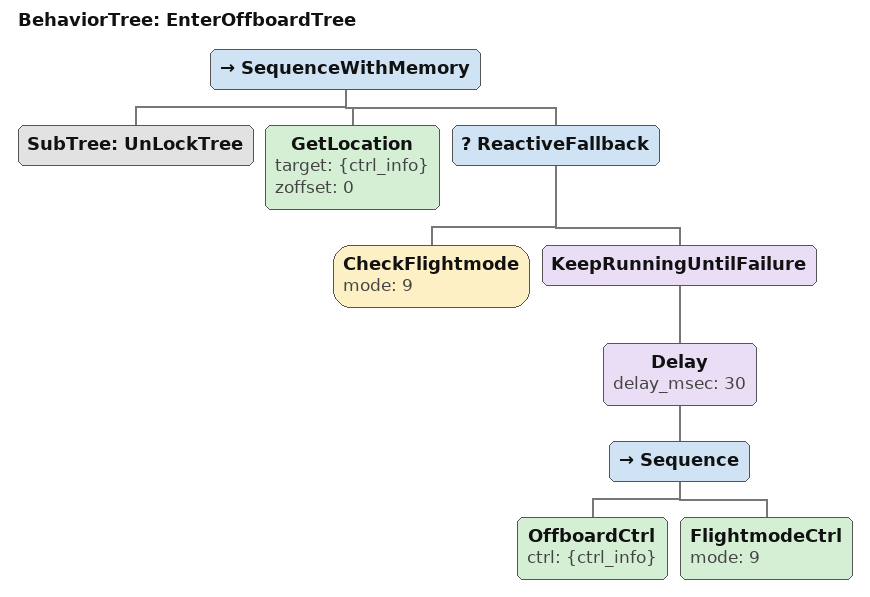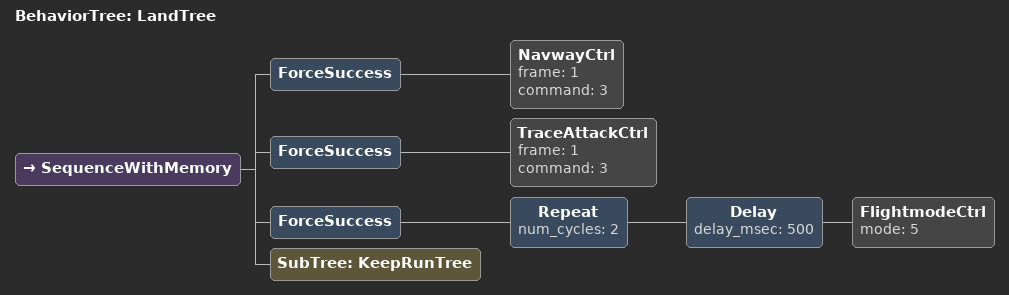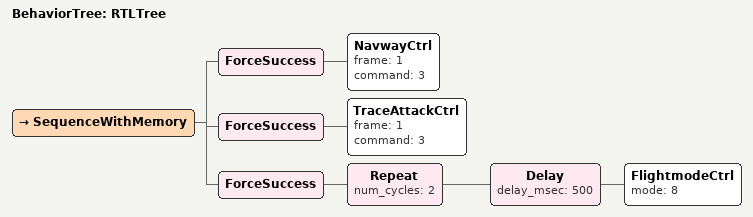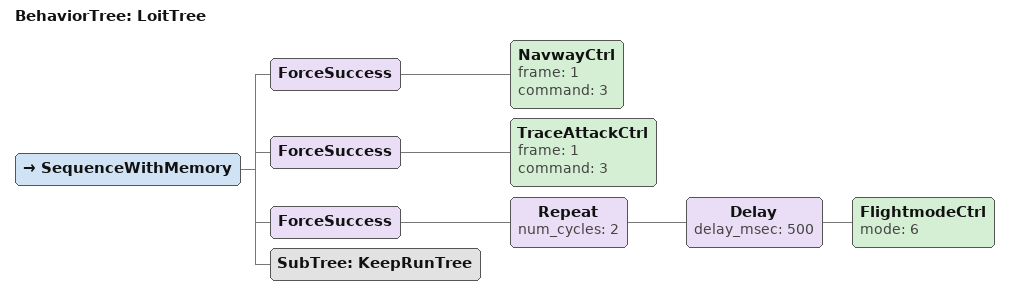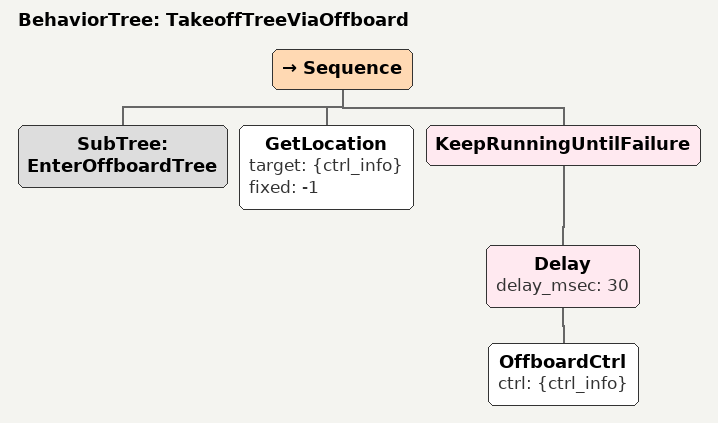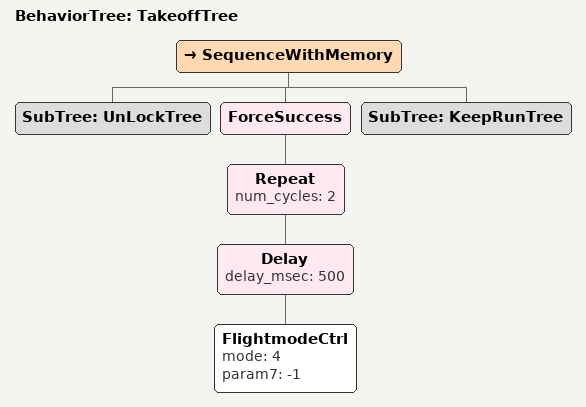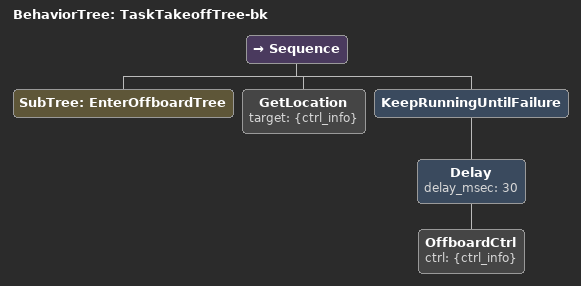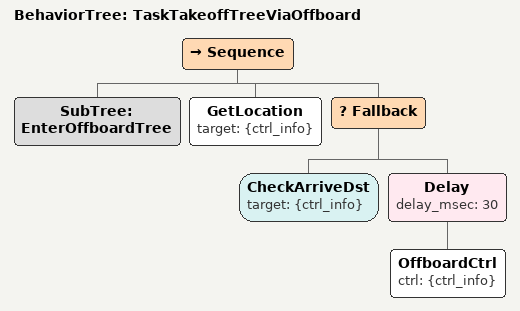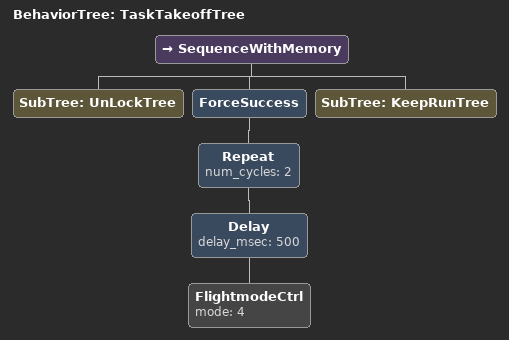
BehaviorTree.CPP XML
<root BTCPP_format="4">
    <BehaviorTree ID="EnterOffboardTree">
        <SequenceWithMemory>
            <SubTree ID="UnLockTree" />
            <GetLocation target="{ctrl_info}" zoffset="0"/>
            <ReactiveFallback>
                <CheckFlightmode mode="9" />
                <KeepRunningUntilFailure>
                    <Delay delay_msec="30">
                        <Sequence>
                            <OffboardCtrl ctrl="{ctrl_info}"/>
                            <FlightmodeCtrl mode="9" />
                        </Sequence>
                    </Delay>
                </KeepRunningUntilFailure>
            </ReactiveFallback>
        </SequenceWithMemory>
    </BehaviorTree>

    <BehaviorTree ID="LandTree">
        <SequenceWithMemory>
        <ForceSuccess>
            <NavwayCtrl frame="1" command="3"/>
        </ForceSuccess>
        <ForceSuccess>
            <TraceAttackCtrl frame="1" command="3" />
        </ForceSuccess>
        <ForceSuccess>
            <Repeat num_cycles="2" >
            <Delay delay_msec="500">
                <FlightmodeCtrl mode="5" />
            </Delay>
            </Repeat>
        </ForceSuccess>
        <SubTree ID="KeepRunTree" />
        </SequenceWithMemory>
    </BehaviorTree>

    <BehaviorTree ID="RTLTree">
       <SequenceWithMemory>
        <ForceSuccess>
            <NavwayCtrl frame="1" command="3"/>
        </ForceSuccess>
        <ForceSuccess>
            <TraceAttackCtrl frame="1" command="3" />
        </ForceSuccess>
        <ForceSuccess>
            <Repeat num_cycles="2" >
            <Delay delay_msec="500">
                <FlightmodeCtrl mode="8" />
            </Delay>
            </Repeat>
        </ForceSuccess>
        </SequenceWithMemory>
    </BehaviorTree>

    <BehaviorTree ID="LoitTree">
        <SequenceWithMemory>
        <ForceSuccess>
            <NavwayCtrl frame="1" command="3"/>
        </ForceSuccess>
        <ForceSuccess>
            <TraceAttackCtrl frame="1" command="3" />
        </ForceSuccess>
        <ForceSuccess>
            <Repeat num_cycles="2" >
            <Delay delay_msec="500">
                <FlightmodeCtrl mode="6" />
            </Delay>
            </Repeat>
        </ForceSuccess>
        <SubTree ID="KeepRunTree" />
        </SequenceWithMemory>
    </BehaviorTree>

    <BehaviorTree ID="TakeoffTreeViaOffboard">
        <Sequence>
            <SubTree ID="EnterOffboardTree" />
            <GetLocation target="{ctrl_info}" fixed="-1" />
            <KeepRunningUntilFailure>
                <Delay delay_msec="30">
                    <OffboardCtrl ctrl="{ctrl_info}"/>
                </Delay>
            </KeepRunningUntilFailure>

        </Sequence>
    </BehaviorTree>

    <BehaviorTree ID="TakeoffTree">
    <SequenceWithMemory>
    	<SubTree ID="UnLockTree" />
        <ForceSuccess>
            <Repeat num_cycles="2" >
            <Delay delay_msec="500">
                <FlightmodeCtrl mode="4" param7="-1"/>
            </Delay>
            </Repeat>
        </ForceSuccess>
       <SubTree ID="KeepRunTree" />
    </SequenceWithMemory>
    </BehaviorTree>

    <BehaviorTree ID="TaskTakeoffTree-bk">
        <Sequence>
            <SubTree ID="EnterOffboardTree" />
            <GetLocation target="{ctrl_info}" />
            <KeepRunningUntilFailure>

                <Delay delay_msec="30">
                    <OffboardCtrl ctrl="{ctrl_info}"/>
                </Delay>
            </KeepRunningUntilFailure>

        </Sequence>
    </BehaviorTree>

    <BehaviorTree ID="TaskTakeoffTreeViaOffboard">
        <Sequence>
            <SubTree ID="EnterOffboardTree" />
            <GetLocation target="{ctrl_info}" />
            <Fallback>
                <CheckArriveDst target="{ctrl_info}"/>
                <Delay delay_msec="30">
                    <OffboardCtrl ctrl="{ctrl_info}"/>
                </Delay>
            </Fallback>

        </Sequence>
    </BehaviorTree>

    <BehaviorTree ID="TaskTakeoffTree">
    <SequenceWithMemory>
    	<SubTree ID="UnLockTree" />
        <ForceSuccess>
            <Repeat num_cycles="2" >
            <Delay delay_msec="500">
                <FlightmodeCtrl mode="4" />
            </Delay>
            </Repeat>
        </ForceSuccess>
        <SubTree ID="KeepRunTree" />
    </SequenceWithMemory>
    </BehaviorTree>

</root>
